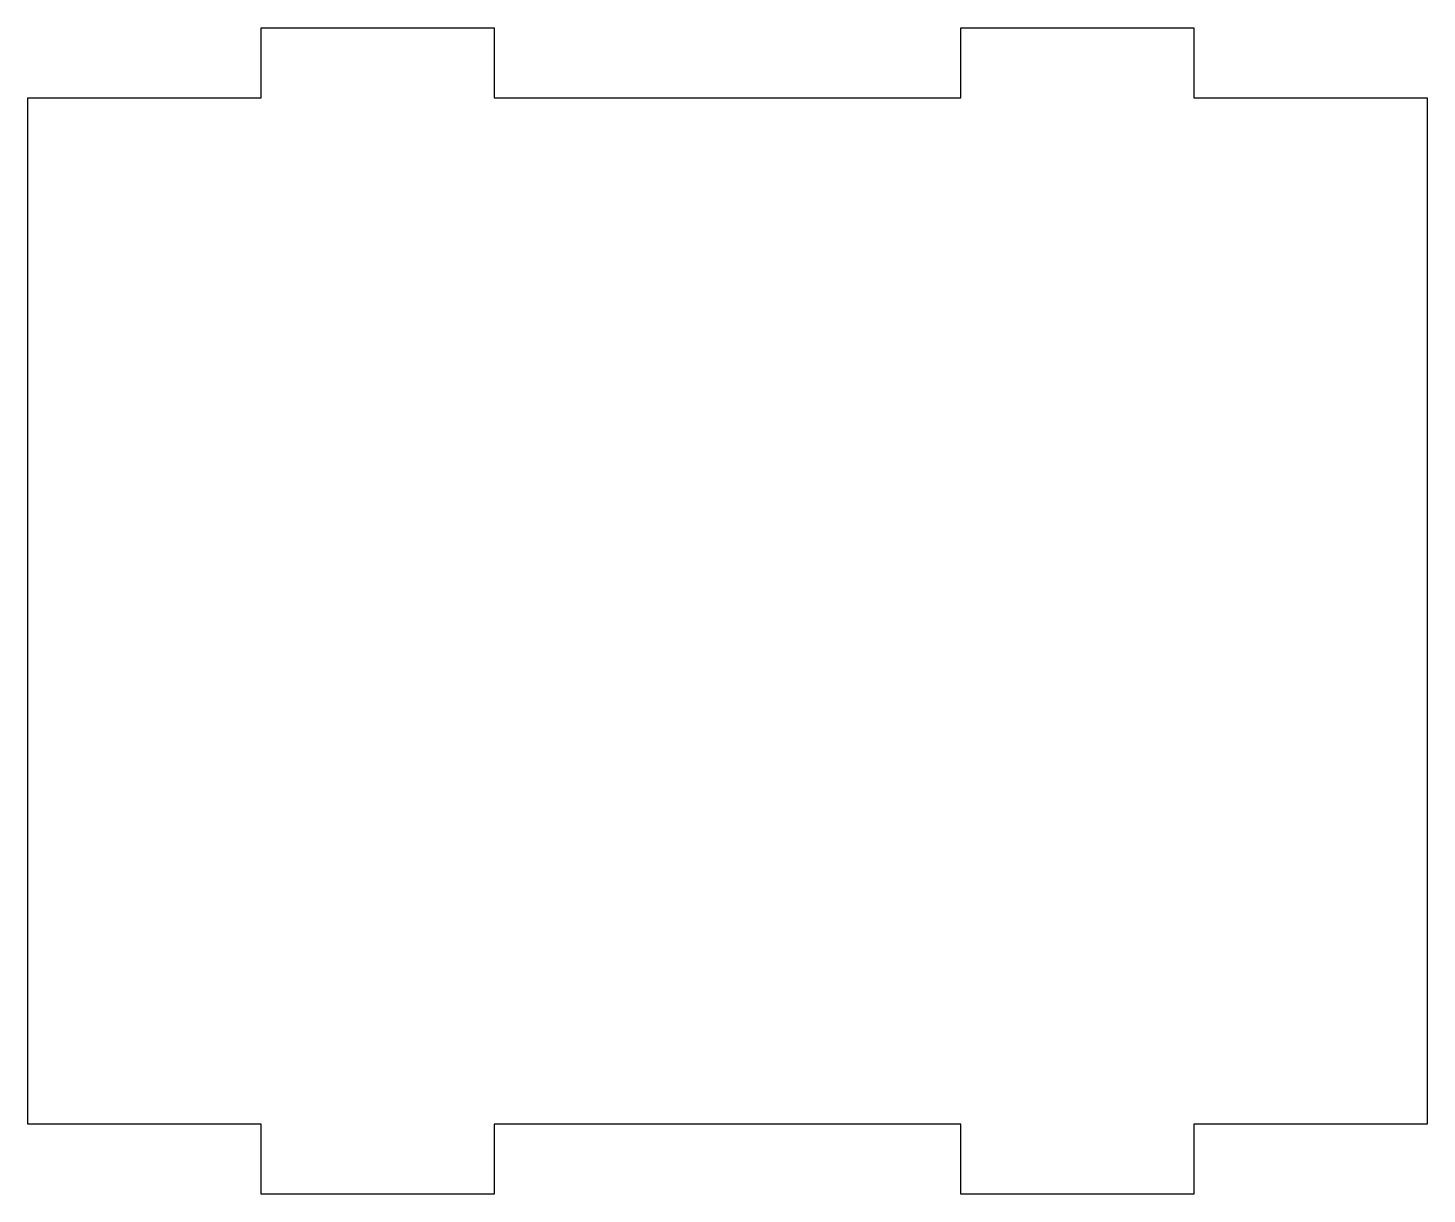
# Model space of a CAD drawing. Header units: millimetres. Extents: x -30 to 30, y -25 to 25.
import ezdxf

# ---------------------------------------------------------------- set-up
doc = ezdxf.new("R2010")
doc.units = ezdxf.units.MM
doc.layers.get('0').update_dxf_attribs({"linetype": 'CONTINUOUS'})

msp = doc.modelspace()

# ---------------------------------------------------------------- linework, layer by layer
msp.add_lwpolyline([(-30, 22), (-20, 22), (-20, 25), (-10, 25), (-10, 22), (10, 22), (10, 25), (20, 25), (20, 22), (30, 22), (30, -22), (20, -22), (20, -25), (10, -25), (10, -22), (-10, -22), (-10, -25), (-20, -25), (-20, -22), (-30, -22)], close=True)

doc.saveas('drawing.dxf')
